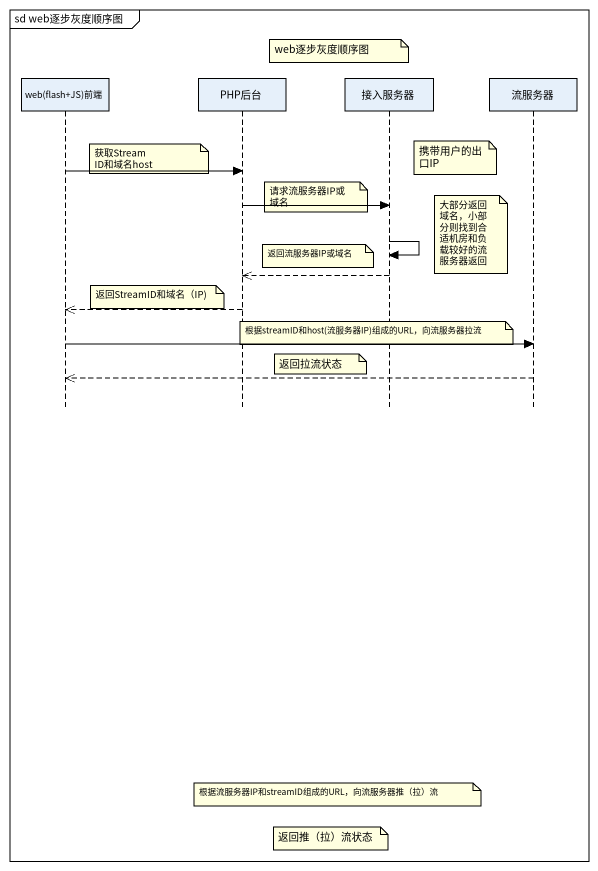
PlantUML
@startuml
mainframe sd web逐步灰度顺序图
hide footbox
participant "web(flash+JS)前端" as web_flash_JS_前端
participant PHP后台
participant 接入服务器
participant 流服务器

note over 接入服务器 : web逐步灰度顺序图
note right of 接入服务器 : 携带用户的出口IP
note right of web_flash_JS_前端 : 获取StreamID和域名host
web_flash_JS_前端 -> PHP后台
note left of 接入服务器 : 请求流服务器IP或域名
PHP后台 -> 接入服务器
note left of 流服务器 : 大部分返回域名，小部分则找到合适机房和负载较好的流服务器返回
接入服务器 -> 接入服务器
note left of 接入服务器 : 返回流服务器IP或域名
接入服务器 -->> PHP后台
note left of PHP后台 : 返回StreamID和域名（IP)
PHP后台 -->> web_flash_JS_前端
note over 接入服务器 : 根据streamID和host(流服务器IP)组成的URL，向流服务器拉流
web_flash_JS_前端 -> 流服务器
note left of 接入服务器 : 返回拉流状态
流服务器 -->> web_flash_JS_前端
note over 接入服务器 : 根据流服务器IP和streamID组成的URL，向流服务器推（拉）流
note left of 接入服务器 : 返回推（拉）流状态
@enduml
